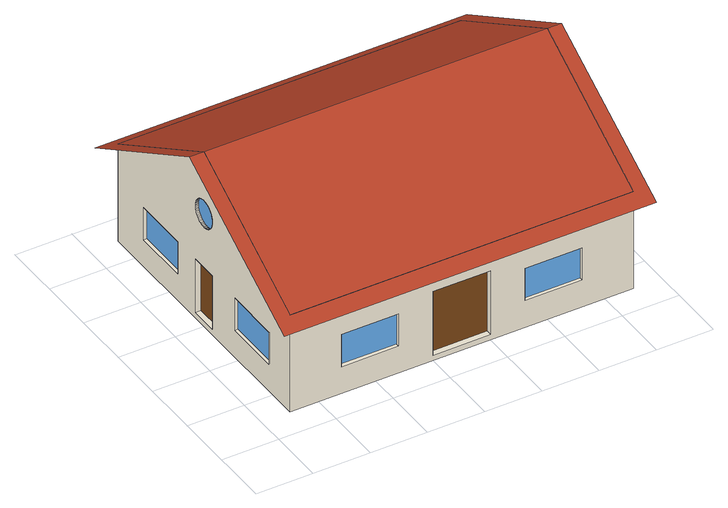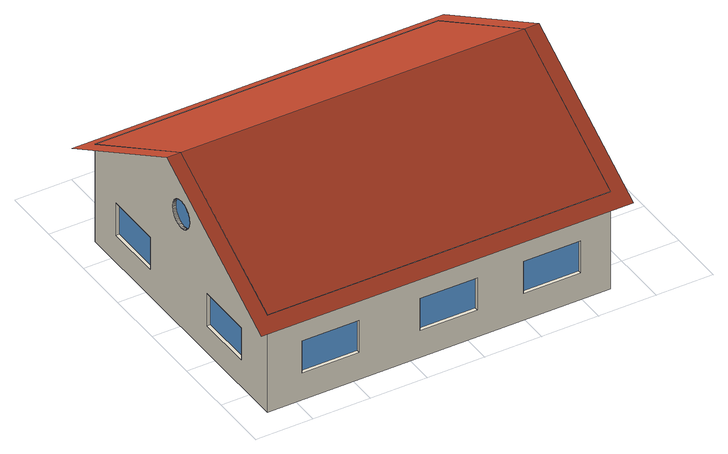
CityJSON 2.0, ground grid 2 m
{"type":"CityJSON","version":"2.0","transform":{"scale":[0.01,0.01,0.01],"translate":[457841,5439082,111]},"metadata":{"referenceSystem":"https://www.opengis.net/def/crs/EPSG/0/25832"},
"CityObjects":{
"building1":{"type":"Building","attributes":{"description":"FZK-Haus (Forschungszentrum Karlsruhe, now KIT), created by Karl-Heinz Haefele","name":"AC14-FZK-Haus","GrossPlannedArea":120,"ConstructionMethod":"New Building","IsLandmarked":"NO","dateOfConstruction":"2020-01-01","Height.highReference":"highestRoofEdge","Height.lowReference":"lowestGroundPoint","Height.status":"measured","measuredHeight":6.52,"class":"1000","function":"1000","usage":"1000","roofType":"1030","storeysAboveGround":2,"storeysBelowGround":0},"address":[{"locality":"Eggenstein-Leopoldshafen","thoroughfareName":"Spöcker Straße","thoroughfareNumber":"4711","postcode":"76344"}],"geometry":[{"type":"MultiSurface","lod":"3","boundaries":[[[0,1,2,3]],[[1,4,5,2]],[[4,6,7,5]],[[6,8,9,7]],[[8,10,11,9]],[[10,12,13,11]],[[12,14,15,13]],[[14,16,17,15]],[[16,18,19,17]],[[18,20,21,19]],[[20,22,23,21]],[[22,24,25,23]],[[24,26,27,25]],[[26,28,29,27]],[[28,30,31,29]],[[30,32,33,31]],[[32,34,35,33]],[[34,36,37,35]],[[36,38,39,37]],[[38,40,41,39]],[[40,42,43,41]],[[42,44,45,43]],[[44,46,47,45]],[[46,48,49,47]],[[48,50,51,49]],[[50,52,53,51]],[[52,54,55,53]],[[54,56,57,55]],[[56,58,59,57]],[[58,60,61,59]],[[60,62,63,61]],[[62,64,65,63]],[[64,66,67,65]],[[66,68,69,67]],[[68,70,71,69]],[[70,72,73,71]],[[72,74,75,73]],[[74,76,77,75]],[[76,78,79,77]],[[78,80,81,79]],[[80,82,83,81]],[[82,84,85,83]],[[84,86,87,85]],[[86,88,89,87]],[[88,90,91,89]],[[90,92,93,91]],[[92,94,95,93]],[[94,96,97,95]],[[96,98,99,97]],[[98,100,101,99]],[[100,102,103,101]],[[102,104,105,103]],[[104,106,107,105]],[[106,108,109,107]],[[108,110,111,109]],[[110,112,113,111]],[[112,114,115,113]],[[114,116,117,115]],[[116,118,119,117]],[[118,120,121,119]],[[120,122,123,121]],[[122,124,125,123]],[[124,126,127,125]],[[126,128,129,127]],[[128,130,131,129]],[[130,132,133,131]],[[132,134,135,133]],[[134,136,137,135]],[[136,138,139,137]],[[138,140,141,139]],[[140,142,143,141]],[[142,0,3,143]],[[144,145,146,147]],[[148,149,150,151]],[[152,148,151,153]],[[149,154,155,150]],[[156,157,158,159]],[[157,160,161,158]],[[154,152,153,155]],[[162,144,147,163]],[[164,165,162,163]],[[145,165,164,146]],[[166,156,159,167]],[[160,166,167,161]],[[168,169,170,171,172],[13,15,17,19,21,23,25,27,29,31,33,35,37,39,41,43,45,47,49,51,53,55,57,59,61,63,65,67,69,71,73,75,77,79,81,83,85,87,89,91,93,95,97,99,101,103,105,107,109,111,113,115,117,119,121,123,125,127,129,131,133,135,137,139,141,143,3,2,5,7,9,11],[164,163,147,146],[161,167,159,158],[151,150,155,153]],[[16,14,12,10,8,6,4,1,0,142,140,138,136,134,132,130,128,126,124,122,120,118,116,114,112,110,108,106,104,102,100,98,96,94,92,90,88,86,84,82,80,78,76,74,72,70,68,66,64,62,60,58,56,54,52,50,48,46,44,42,40,38,36,34,32,30,28,26,24,22,20,18]],[[156,166,160,157]],[[144,162,165,145]],[[149,148,152,154]],[[173,174,175,176]],[[177,178,179,180]],[[181,182,183,184]],[[182,185,186,183]],[[187,173,176,188]],[[185,189,190,186]],[[191,187,188,192]],[[193,177,180,194]],[[195,193,194,196]],[[175,174,191,192]],[[178,195,196,179]],[[189,181,184,190]],[[171,170,197,198],[175,192,188,176],[180,179,196,194],[186,190,184,183]],[[177,193,195,178]],[[182,181,189,185]],[[173,187,191,174]],[[199,200,201,202]],[[203,204,205,206]],[[207,208,209,210]],[[211,212,213,214]],[[215,216,217,218]],[[219,215,218,220]],[[221,222,223,224]],[[225,226,227,228]],[[229,230,231,232]],[[233,234,235,236]],[[237,238,239,240]],[[241,242,243,244]],[[245,246,247,248]],[[249,250,251,252]],[[253,254,255,256]],[[257,258,259,260]],[[261,225,228,262]],[[212,263,264,213]],[[265,241,244,266]],[[263,267,268,264]],[[269,270,271,272]],[[273,257,260,274]],[[275,276,277,278]],[[279,280,281,282]],[[283,284,285,286]],[[267,287,288,268]],[[289,261,262,290]],[[291,292,293,294]],[[246,295,296,247]],[[234,297,298,235]],[[292,275,278,293]],[[299,269,272,300]],[[242,301,302,243]],[[303,304,305,306]],[[276,211,214,277]],[[307,308,309,310]],[[280,311,312,281]],[[313,207,210,314]],[[315,316,317,318]],[[297,199,202,298]],[[319,233,236,320]],[[226,303,306,227]],[[308,321,322,309]],[[254,283,286,255]],[[258,245,248,259]],[[323,313,314,324]],[[270,319,320,271]],[[284,291,294,285]],[[325,219,220,326]],[[327,328,329,330]],[[316,253,256,317]],[[304,327,330,305]],[[208,315,318,209]],[[331,273,274,332]],[[321,221,224,322]],[[250,203,206,251]],[[311,333,334,312]],[[301,289,290,302]],[[328,335,336,329]],[[337,338,339,340]],[[333,249,252,334]],[[295,299,300,296]],[[287,325,326,288]],[[338,265,266,339]],[[222,331,332,223]],[[230,279,282,231]],[[341,337,340,342]],[[216,307,310,217]],[[200,341,342,201]],[[238,229,232,239]],[[204,323,324,205]],[[335,237,240,336]],[[343,344,345,346]],[[347,343,346,348]],[[349,350,351,352]],[[353,347,348,354]],[[344,353,354,345]],[[350,355,356,351]],[[355,357,358,356]],[[357,349,352,358]],[[198,197,359,360,361],[336,240,239,232,231,282,281,312,334,252,251,206,205,324,314,210,209,318,317,256,255,286,285,294,293,278,277,214,213,264,268,288,326,220,218,217,310,309,322,224,223,332,274,260,259,248,247,296,300,272,271,320,236,235,298,202,201,342,340,339,266,244,243,302,290,262,228,227,306,305,330,329],[346,345,354,348],[356,358,352,351]],[[357,355,350,349]],[[353,344,343,347]],[[229,238,237,335,328,327,304,303,226,225,261,289,301,242,241,265,338,337,341,200,199,297,234,233,319,270,269,299,295,246,245,258,257,273,331,222,221,321,308,307,216,215,219,325,287,267,263,212,211,276,275,292,291,284,283,254,253,316,315,208,207,313,323,204,203,250,249,333,311,280,279,230]],[[361,360,168,172]],[[172,168,360,361,362,363,364,365]],[[366,367,368,369]],[[360,359,169,168],[370,371,372,373],[374,375,369,368],[376,377,378,379]],[[380,381,378,377]],[[382,366,369,375]],[[383,382,375,374]],[[381,384,379,378]],[[385,380,377,376]],[[384,385,376,379]],[[367,383,374,368]],[[386,373,372,387]],[[387,372,371,388]],[[388,371,370,389]],[[389,370,373,386]],[[382,383,367,366]],[[380,385,384,381]],[[386,387,388,389]],[[171,172,365,390,391,362,361,198]],[[361,172,171,198]],[[170,169,359,197]]],"semantics":{"surfaces":[{"type":"WallSurface"},{"type":"Window"},{"type":"Door"},{"type":"RoofSurface"},{"type":"GroundSurface"}],"values":[0,0,0,0,0,0,0,0,0,0,0,0,0,0,0,0,0,0,0,0,0,0,0,0,0,0,0,0,0,0,0,0,0,0,0,0,0,0,0,0,0,0,0,0,0,0,0,0,0,0,0,0,0,0,0,0,0,0,0,0,0,0,0,0,0,0,0,0,0,0,0,0,0,0,0,0,0,0,0,0,0,0,0,0,0,1,1,2,1,0,0,0,0,0,0,0,0,0,0,0,0,0,1,1,2,0,0,0,0,0,0,0,0,0,0,0,0,0,0,0,0,0,0,0,0,0,0,0,0,0,0,0,0,0,0,0,0,0,0,0,0,0,0,0,0,0,0,0,0,0,0,0,0,0,0,0,0,0,0,0,0,0,0,0,0,0,0,0,0,0,0,0,0,0,0,0,0,0,0,0,0,0,0,0,0,0,1,1,1,3,3,0,0,0,0,0,0,0,0,0,0,0,0,0,1,1,1,3,3,4]}}]}
},
"vertices":[
[112,649,491],[112,650,496],[100,650,496],[100,649,491],[112,650,500],[100,650,500],[112,650,504],[100,650,504],[112,649,509],[100,649,509],[112,648,513],[100,648,513],[112,647,517],[100,647,517],[112,645,521],[100,645,521],[112,643,525],[100,643,525],[112,641,529],[100,641,529],[112,638,532],[100,638,532],[112,635,535],[100,635,535],[112,632,538],[100,632,538],[112,629,541],[100,629,541],[112,625,543],[100,625,543],[112,621,545],[100,621,545],[112,617,547],[100,617,547],[112,613,548],[100,613,548],[112,609,549],[100,609,549],[112,604,550],[100,604,550],[112,600,550],[100,600,550],[112,596,550],[100,596,550],[112,591,549],[100,591,549],[112,587,548],[100,587,548],[112,583,547],[100,583,547],[112,579,545],[100,579,545],[112,575,543],[100,575,543],[112,571,541],[100,571,541],[112,568,538],[100,568,538],[112,565,535],[100,565,535],[112,562,532],[100,562,532],[112,559,529],[100,559,529],[112,557,525],[100,557,525],[112,555,521],[100,555,521],[112,553,517],[100,553,517],[112,552,513],[100,552,513],[112,551,509],[100,551,509],[112,550,504],[100,550,504],[112,550,500],[100,550,500],[112,550,496],[100,550,496],[112,551,491],[100,551,491],[112,552,487],[100,552,487],[112,553,483],[100,553,483],[112,555,479],[100,555,479],[112,557,475],[100,557,475],[112,559,471],[100,559,471],[112,562,468],[100,562,468],[112,565,465],[100,565,465],[112,568,462],[100,568,462],[112,571,459],[100,571,459],[112,575,457],[100,575,457],[112,579,455],[100,579,455],[112,583,453],[100,583,453],[112,587,452],[100,587,452],[112,591,451],[100,591,451],[112,596,450],[100,596,450],[112,600,450],[100,600,450],[112,604,450],[100,604,450],[112,609,451],[100,609,451],[112,613,452],[100,613,452],[112,617,453],[100,617,453],[112,621,455],[100,621,455],[112,625,457],[100,625,457],[112,629,459],[100,629,459],[112,632,462],[100,632,462],[112,635,465],[100,635,465],[112,638,468],[100,638,468],[112,641,471],[100,641,471],[112,643,475],[100,643,475],[112,645,479],[100,645,479],[112,647,483],[100,647,483],[112,648,487],[100,648,487],[120,650,301],[120,550,301],[100,550,301],[100,650,301],[112,221,300],[112,221,180],[100,221,180],[100,221,300],[112,421,300],[100,421,300],[112,421,180],[100,421,180],[112,950,300],[112,750,300],[100,750,300],[100,950,300],[112,750,180],[100,750,180],[120,650,100],[100,650,100],[100,550,100],[120,550,100],[112,950,180],[100,950,180],[100,1100,443],[100,1100,80],[100,100,80],[100,100,443],[100,600,732],[801,120,338],[801,120,100],[801,100,100],[801,100,338],[1121,112,300],[1121,112,180],[1121,100,180],[1121,100,300],[479,112,300],[479,112,180],[479,100,180],[479,100,300],[279,112,180],[279,100,180],[599,120,338],[599,100,338],[279,112,300],[279,100,300],[599,120,100],[599,100,100],[921,112,300],[921,100,300],[921,112,180],[921,100,180],[1300,100,80],[1300,100,443],[1287,579,455],[1287,575,457],[1300,575,457],[1300,579,455],[1287,587,548],[1287,591,549],[1300,591,549],[1300,587,548],[1287,604,550],[1287,609,549],[1300,609,549],[1300,604,550],[1287,645,521],[1287,647,517],[1300,647,517],[1300,645,521],[1287,649,491],[1287,648,487],[1300,648,487],[1300,649,491],[1287,650,496],[1300,650,496],[1287,641,471],[1287,638,468],[1300,638,468],[1300,641,471],[1287,551,491],[1287,550,496],[1300,550,496],[1300,551,491],[1287,559,529],[1287,562,532],[1300,562,532],[1300,559,529],[1287,591,451],[1287,587,452],[1300,587,452],[1300,591,451],[1287,555,521],[1287,557,525],[1300,557,525],[1300,555,521],[1287,559,471],[1287,557,475],[1300,557,475],[1300,559,471],[1287,621,455],[1287,617,453],[1300,617,453],[1300,621,455],[1287,579,545],[1287,583,547],[1300,583,547],[1300,579,545],[1287,621,545],[1287,625,543],[1300,625,543],[1300,621,545],[1287,629,459],[1287,625,457],[1300,625,457],[1300,629,459],[1287,552,487],[1300,552,487],[1287,648,513],[1300,648,513],[1287,562,468],[1300,562,468],[1287,649,509],[1300,649,509],[1287,604,450],[1287,600,450],[1300,600,450],[1300,604,450],[1287,632,462],[1300,632,462],[1287,641,529],[1287,643,525],[1300,643,525],[1300,641,529],[1287,565,535],[1287,568,538],[1300,568,538],[1300,565,535],[1287,629,541],[1287,632,538],[1300,632,538],[1300,629,541],[1287,650,504],[1300,650,504],[1287,553,483],[1300,553,483],[1287,635,535],[1287,638,532],[1300,638,532],[1300,635,535],[1287,613,452],[1300,613,452],[1287,583,453],[1300,583,453],[1287,609,451],[1300,609,451],[1287,555,479],[1300,555,479],[1287,550,500],[1287,550,504],[1300,550,504],[1300,550,500],[1287,647,483],[1287,645,479],[1300,645,479],[1300,647,483],[1287,571,541],[1300,571,541],[1287,600,550],[1300,600,550],[1287,613,548],[1287,617,547],[1300,617,547],[1300,613,548],[1287,596,450],[1300,596,450],[1287,643,475],[1300,643,475],[1287,596,550],[1300,596,550],[1287,650,500],[1300,650,500],[1287,551,509],[1287,552,513],[1300,552,513],[1300,551,509],[1287,635,465],[1300,635,465],[1287,575,543],[1300,575,543],[1287,553,517],[1300,553,517],[1287,568,462],[1287,565,465],[1300,565,465],[1300,568,462],[1287,571,459],[1300,571,459],[1288,950,180],[1288,750,180],[1300,750,180],[1300,950,180],[1288,950,300],[1300,950,300],[1288,421,180],[1288,221,180],[1300,221,180],[1300,421,180],[1288,750,300],[1300,750,300],[1288,221,300],[1300,221,300],[1288,421,300],[1300,421,300],[1300,1100,80],[1300,1100,443],[1300,600,732],[1350,600,732],[1350,1150,414],[50,1150,414],[50,600,732],[1179,1088,180],[1179,1088,300],[1179,1100,300],[1179,1100,180],[205,1100,180],[405,1100,180],[405,1100,300],[205,1100,300],[979,1100,300],[979,1100,180],[566,1100,180],[766,1100,180],[766,1100,300],[566,1100,300],[766,1088,180],[766,1088,300],[979,1088,180],[979,1088,300],[566,1088,300],[566,1088,180],[205,1088,300],[405,1088,300],[405,1088,180],[205,1088,180],[50,50,414],[1350,50,414]
]}
